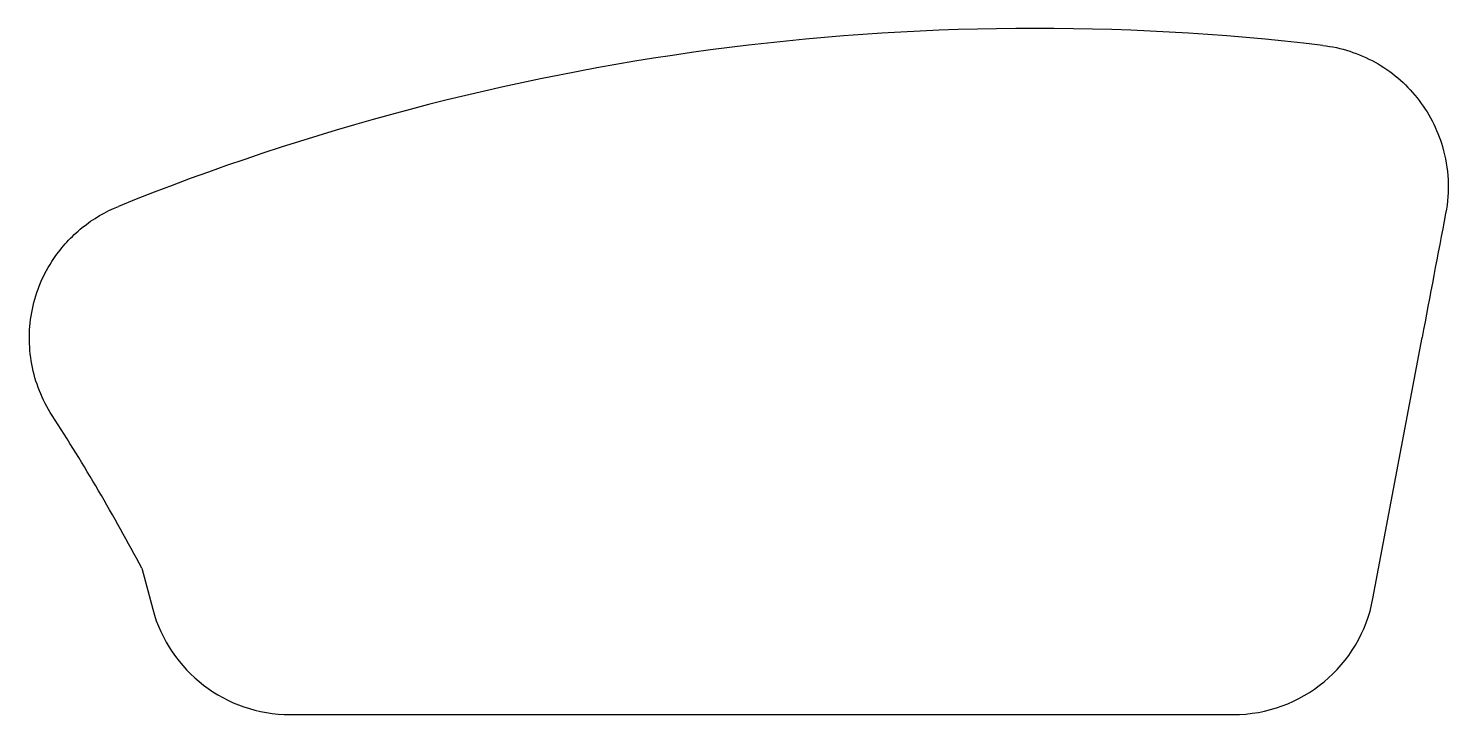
# Model space of a CAD drawing. Header units: millimetres. Extents: x -58.8 to -8.9, y -30.5 to -6.4.
import ezdxf

# ---------------------------------------------------------------- set-up
doc = ezdxf.new("R2010")
doc.units = ezdxf.units.MM
doc.layers.get('0').update_dxf_attribs({"linetype": 'CONTINUOUS'})

msp = doc.modelspace()

# ---------------------------------------------------------------- linework, layer by layer
for p, q in [((-11.574, -26.406), (-9.847, -17.223)), ((-54.862, -25.33), (-54.473, -26.779)), ((-49.644, -30.482), (-16.487, -30.482))]:
    msp.add_line(p, q)
for centre, radius, start, end in [((-23.458, -92.46), 86.105, 83.25228, 111.97662), ((-16.487, -25.482), 5, 270, 349.3516), ((-49.644, -25.482), 5, 195.0249, 270)]:
    msp.add_arc(centre, radius, start, end)
for points, knots in [([(-13.341, -6.951), (-12.694, -7.028), (-12.069, -7.23), (-10.93, -7.862), (-10.428, -8.287), (-9.616, -9.304), (-9.312, -9.887), (-9.018, -10.892), (-8.952, -11.284), (-8.915, -12.075), (-8.943, -12.471), (-9.018, -12.86)], [0, 0, 0, 0, 0.1953222, 0.1953222, 0.3906445, 0.3906445, 0.5859667, 0.5859667, 0.7047266, 0.7047266, 0.8234865, 0.8234865, 0.8234865, 0.8234865]), ([(-58.009, -19.961), (-58.363, -19.414), (-58.606, -18.804), (-58.844, -17.523), (-58.837, -16.866), (-58.572, -15.591), (-58.316, -14.986), (-57.674, -14.037), (-57.337, -13.671), (-56.568, -13.049), (-56.139, -12.797), (-55.681, -12.612)], [0, 0, 0, 0, 0.1953222, 0.1953222, 0.3906445, 0.3906445, 0.5859667, 0.5859667, 0.7343588, 0.7343588, 0.8827509, 0.8827509, 0.8827509, 0.8827509]), ([(-9.018, -12.86), (-9.297, -14.312), (-9.573, -15.765), (-9.846, -17.218), (-9.846, -17.22), (-9.847, -17.222), (-9.847, -17.223)], [-0.44407, -0.44407, -0.44407, -0.44407, 0, 0, 0, 0.0004985, 0.0004985, 0.0004985, 0.0004985])]:
    msp.add_open_spline(points, degree=3, knots=knots)
msp.add_open_spline([(-54.862, -25.33), (-55.833, -23.496), (-56.883, -21.705), (-58.009, -19.961)], degree=3)

doc.saveas('drawing.dxf')
